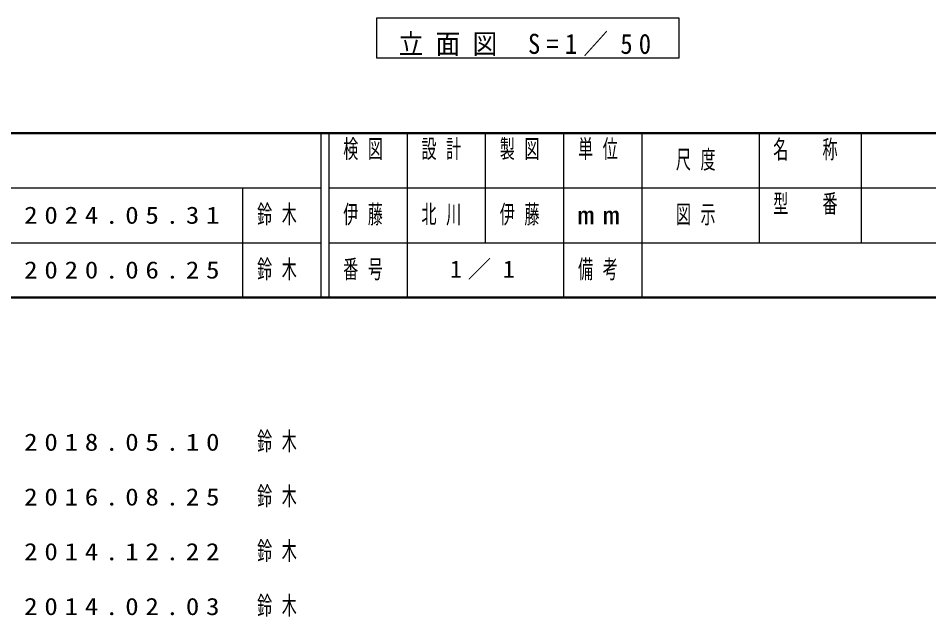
# Model space of a CAD drawing. Units: millimetres, scale not verified, with parts at other scales. Extents: x -19540 to 0, y -2040 to 13350.
# Drawn here: x -14108 to -8292, y -2040 to 1784 of the extents above; entities that cross this region are included whole.
import ezdxf

# ---------------------------------------------------------------- set-up
doc = ezdxf.new("R2010")
doc.units = ezdxf.units.MM
doc.layers.add('A3図枠', color=7, linetype='Continuous', lineweight=25)
doc.layers.add('補助', color=2, linetype='Continuous', lineweight=13)
doc.layers.add('図面プロファイル', color=7, linetype='Continuous')
doc.styles.add('ＭＳ ゴシック', font='')
doc.styles.get('ＭＳ ゴシック').set_extended_font_data('MS Gothic')

msp = doc.modelspace()

# ---------------------------------------------------------------- linework, layer by layer
at = {"layer": 'A3図枠', "lineweight": 50}
for p, q in [((-19250, 1050), (0, 1050)), ((-19250, 0), (0, 0))]:
    msp.add_line(p, q, dxfattribs=at)
at = {"layer": 'A3図枠', "color": 211}
for p, q in [((-12175, 1050), (-12175, 0)), ((-12125, 1050), (-12125, 0)), ((-11625, 1050), (-11625, 350)), ((-11125, 1050), (-11125, 350)), ((-10625, 1050), (-10625, 0)), ((-10125, 1050), (-10125, 350)), ((-9375, 1050), (-9375, 350)), ((-9375, 700), (-3500, 700)), ((-12125, 350), (0, 350))]:
    msp.add_line(p, q, dxfattribs=at)
at = {"layer": 'A3図枠'}
for p, q in [((-8725, 1050), (-8725, 350)), ((-19250, 700), (-12175, 700)), ((-12675, 700), (-12675, 0)), ((-12125, 700), (-9375, 700)), ((-19250, 350), (-12175, 350)), ((-11625, 350), (-11625, 0)), ((-10125, 350), (-10125, 0))]:
    msp.add_line(p, q, dxfattribs=at)
at = {"layer": '補助', "lineweight": 25}
msp.add_lwpolyline([(-11819.399, 1531.366), (-9886.319, 1531.366), (-9886.319, 1784.144), (-11819.399, 1784.144)], close=True, dxfattribs=at)

# ---------------------------------------------------------------- texts
at = {"layer": 'A3図枠', "color": 4, "char_height": 117.3, "style": 'ＭＳ ゴシック'}
for s, insert, attachment_point in [('\\T1.64;\\W0.6;検図', (-11875, 1008.333), 2), ('\\T1.64;\\W0.6;設計', (-11375, 1008.333), 2), ('\\T1.64;\\W0.6;製図', (-10875, 1008.333), 2), ('\\T1.64;\\W0.6;単位', (-10375, 1008.333), 2), ('\\T1.64;\\W0.6;名\u3000称', (-9050, 1005.138), 2), ('\\T1.64;\\W0.6;尺度', (-9750, 875), 5), ('\\T1.64;\\W0.6;型\u3000番', (-9050, 658.333), 2), ('\\T1.64;\\W0.6;図示', (-9750, 525), 5), ('\\T1.5;\\W1.35;mm', (-10375, 525), 5), ('\\T1.64;\\W0.6;番号', (-11875, 175), 5), ('\\T1.64;\\W0.6;備考', (-10375, 175), 5)]:
    msp.add_mtext(s, dxfattribs=dict(at, insert=insert, attachment_point=attachment_point))
at = {"layer": '図面プロファイル', "attachment_point": 5, "style": 'ＭＳ ゴシック'}
for s, insert, char_height in [('\\T1.64;\\W0.6;鈴木', (-12425, 525), 117.3), ('\\T1.64;\\W0.6;伊藤', (-11875, 525), 117.3), ('\\T1.64;\\W0.6;北川', (-11375, 525), 117.3), ('\\T1.64;\\W0.6;伊藤', (-10875, 525), 117.3), ('\\T1.5;\\W1.15;2024.05.31', (-13425, 525), 110), ('\\T1.64;\\W0.6;鈴木', (-12425, 175), 117.3), ('\\T1.5;1／1', (-11125, 175), 110), ('\\T1.5;\\W1.15;2020.06.25', (-13425, 175), 110), ('\\T1.5;\\W1.15;2018.05.10', (-13425, -925), 110), ('\\T1.64;\\W0.6;鈴木', (-12425, -925), 117.3), ('\\T1.5;\\W1.15;2016.08.25', (-13425, -1275), 110), ('\\T1.64;\\W0.6;鈴木', (-12425, -1275), 117.3), ('\\T1.5;\\W1.15;2014.12.22', (-13425, -1625), 110), ('\\T1.64;\\W0.6;鈴木', (-12425, -1625), 117.3), ('\\T1.64;\\W0.6;鈴木', (-12425, -1975), 117.3), ('\\T1.5;\\W1.15;2014.02.03', (-13425, -1975), 110)]:
    msp.add_mtext(s, dxfattribs=dict(at, insert=insert, char_height=char_height))
at = {"layer": '補助', "insert": (-10852.859, 1541.088), "char_height": 128.3, "attachment_point": 8, "style": 'ＭＳ ゴシック'}
msp.add_mtext('\\T1.5;\\W0.9;立面図\\~S=1／50', dxfattribs=at)

doc.saveas('drawing.dxf')
